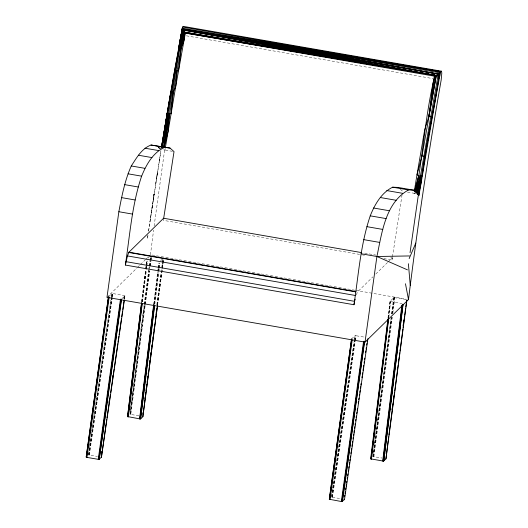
<?xml version="1.0" encoding="UTF-8"?>
<svg xmlns="http://www.w3.org/2000/svg" width="528" height="528" viewBox="0 0 528 528"><rect width="100%" height="100%" fill="white"/><g stroke="black" fill="none" stroke-linecap="round" stroke-linejoin="round"><path stroke-width="0.4" stroke-dasharray="2.64 1.98" d="M163.607 218.242L163.37 220.348L361.178 254.674M383.876 258.614L391.987 260.02L392.225 257.915L388.978 257.354M141.709 301.534L145.629 269.716M145.728 268.897L146.837 259.921M141.748 301.633L145.669 269.815M145.768 269.003L146.876 260.027M142.019 301.752L145.939 269.933M146.038 269.122L147.14 260.146M142.217 301.805L146.137 269.993M146.236 269.174L146.54 266.726M146.639 265.907L147.246 261.017M142.448 301.851L146.368 270.039M146.467 269.221L146.771 266.772M146.87 265.954L147.47 261.063M153.668 304.636L157.687 271.999M157.786 271.181L158.09 268.739M158.189 267.92L158.789 263.023M154.004 303.851L157.925 272.032M158.024 271.22L158.327 268.772M158.426 267.953L159.034 263.063M154.242 303.877L158.162 272.059M158.261 271.24L158.565 268.792M158.664 267.98L159.265 263.083M154.631 303.871L158.552 272.052M158.651 271.24L158.954 268.792M159.053 267.973L159.661 263.076M154.737 304.63L158.756 271.993M158.862 271.174L159.159 268.732M159.258 267.914L159.865 263.017M387.928 318.43L390.04 301.297L393.934 297.561L406.19 299.567M388.337 317.83L390.04 301.297M388.542 317.889L390.35 301.514M388.872 317.117L390.548 301.567M150.46 254.753L153.589 230.083M154.123 226.01L164.815 148.711M130.033 411.998L144.131 305.171M144.236 304.352L148.757 270.105M148.863 269.287L149.186 266.845M149.299 266.026L150.48 257.057M130.027 413.563L144.335 305.111M144.441 304.293L148.962 270.046M149.068 269.227L149.391 266.785M149.503 265.967L150.143 261.076M150.256 260.258L150.685 256.997M129.914 414.381L130.31 414.381L144.731 305.105M144.837 304.293L149.246 270.857M149.893 265.967L150.539 261.07M150.645 260.258L151.074 256.997M130.31 414.381L144.962 305.131M145.068 304.313L149.483 270.877M150.13 265.987L150.777 261.096M150.883 260.278L151.312 257.017M138.871 415.84L130.786 414.434L145.2 305.164M145.312 304.346L149.721 270.917M150.368 266.02L151.015 261.129M151.12 260.311L151.549 257.05M156.842 304.682L161.04 272.877M161.687 267.986L162.334 263.089M162.439 262.277L162.868 259.017M157.073 304.729L161.271 272.923M162.129 266.402L162.558 263.135M162.67 262.324L163.099 259.063M157.271 304.781L161.469 272.976M161.581 272.164L162.01 268.904M162.116 268.085L163.297 259.116M157.542 304.9L162.281 269.016M162.386 268.204L163.568 259.235M157.582 304.999L162.314 269.122M162.426 268.303L163.073 263.413M163.178 262.601L163.607 259.334M372.814 456.628L391.109 318.001M391.644 313.922L393.796 297.614M391.241 317.948L372.946 456.575L381.975 458.027M391.783 313.87L393.934 297.561M373.197 456.555L391.598 317.117M392.027 313.85L394.185 297.541M373.527 456.575L391.928 317.13M392.357 313.87L394.515 297.561M373.89 456.621L392.291 317.176M392.825 313.097L394.871 297.607M148.612 230.848L160.895 150.823L149.906 221.839M153.813 195.875L154.07 194.02L153.971 194.641M151.972 208.111L152.288 205.88M147.985 235.019L147.411 238.973L148.012 234.914M148.533 231.31L154.07 194.02L152.896 201.934M88.4 454.212L88.994 450.133M89.113 449.315L89.588 446.054M89.707 445.236L91.021 436.26M91.139 435.448L111.256 297.554M111.375 296.736L112.055 293.416L124.978 295.68L121.552 299.105M111.461 297.495L88.486 454.964L97.436 456.423M111.58 296.677L112.055 293.416M88.876 454.964L111.85 297.495M111.976 296.677L112.451 293.41M89.113 454.984L112.088 297.515M112.207 296.696L112.682 293.436M89.351 455.024L112.325 297.548M112.451 296.729L112.926 293.469M123.763 298.696L124.238 295.436M124.1 298.769L124.575 295.508M124.357 298.855L124.832 295.594M124.502 299.02L124.978 295.68M332.574 489.053L331.386 497.211L340.54 498.61M332.693 488.235L333.168 484.975M333.287 484.156L354.361 339.742M354.479 338.923L355.159 335.603L364.921 337.201M331.591 497.152L354.328 341.312M354.446 340.494L355.159 335.603M331.98 497.152L354.717 341.312M354.836 340.494L355.555 335.597M332.218 497.171L354.955 341.332M355.073 340.514L355.786 335.617M332.455 497.204L355.192 341.365M355.311 340.553L356.03 335.656M391.987 260.02L392.35 257.611M392.476 256.806L402.006 195.235M156.783 176.596L157.436 172.359M155.628 184.048L157.601 171.422M159.218 161.198L159.595 158.849M165.231 148.427L164.967 150.031L163.528 149.82M413.978 193.241L414.817 193.4L415.166 191.803M356.334 294.908L357.568 291.859L372.841 276.903M106.973 297.35L136.943 267.993M137.531 267.419L139.88 265.115M140.468 264.541L145.167 259.934M145.754 259.36L148.698 256.483M108.425 296.828L111.85 293.476M148.012 258.053L149.081 257.004M160.604 260.858L162.215 259.281M375.778 274.025L387.526 262.515M388.113 261.941L392.225 257.915M351.529 339.016L354.955 335.663M186.377 35.812L433.059 78.619M172.517 151.345L164.967 150.031L163.548 149.312M407.497 192.119L415.483 193.505M364.657 253.13L376.009 255.103M361.99 254.813L364.419 255.235M152.084 255.037L354.948 290.242M355.76 290.38L406.065 299.112M390.779 301.613L402.098 303.58M414.817 193.4L415.721 193.618M159.977 147.761L162.109 148.995M158.393 147.035L160.354 148.375M158.314 147.206L160.189 148.718M400.303 189.347L402.64 191.275M158.149 147.266L159.298 148.309M158.156 147.325L159.304 148.408"/><path stroke-width="0.79" d="M439.712 76.309L439.745 72.765L441.448 71.181L441.811 73.036L441.17 80.025C428.413 152.902 417.536 226.103 408.5 299.534L365.02 342.124L106.973 297.35L118.853 211.721C121.79 196.198 124.799 180.47 131.281 165.964C136.541 157.984 141.57 148.606 151.015 145.015L170.016 148.058L174.022 151.602L163.614 218.737M441.448 71.181L183.401 26.4C181.005 27.397 183.374 30.664 184.127 32.069L177.124 70.534L175.745 86.288L165.363 147.629M415.853 192.806C422.783 156.539 424.948 119.632 432.986 83.543L434.326 76.296L436.293 75.57L439.745 72.765L182.655 29.106L174.643 70.184L161.542 146.711M167.607 113.249L161.858 147.299L167.165 113.144L161.502 147.444L169.858 97.403L182.497 27.02L440.629 71.636L182.655 29.106L167.607 113.249L162.664 147.279L179.936 48.266L184.127 32.069L436.293 75.57L428.947 116.054L424.736 129.499L416.995 174.788L418.658 175.811L421.502 176.187L421.054 182.688L418.572 194.693L424.835 156.374L439.118 76.085L184.727 32.571L181.104 48.437L178.53 70.778L177.124 70.534L173.329 92.07L171.032 113.876L167.165 113.144L170.861 91.654L173.329 92.07L175.745 86.288L185.335 33.079L184.127 32.069L182.846 29.746L438.266 74.072L439.118 76.085L435.158 101.152L419.001 195.235L418.486 194.027L413.813 190.172L397.973 187.42L392.654 187.189C381.421 192.74 374.715 204.58 370.24 215.84C360.525 244.53 358.505 274.982 353.978 304.729L125.36 265.056C129.888 235.31 131.908 204.857 141.623 176.167C146.197 164.809 152.955 152.572 164.597 147.378L170.016 148.058M417.424 193.294L438.266 74.072L182.655 29.106L440.543 71.795C434.254 106.597 426.848 141.154 422.136 176.22M141.511 303.164L127.538 416.566L139.597 418.856L140.672 418.849L142.837 416.717L157.476 305.818M127.578 416.671L141.649 302.452M127.849 416.79L141.814 303.382M128.047 416.843L142.019 303.442M128.278 416.889L142.25 303.488M139.597 418.856L153.668 304.636M139.834 418.889L153.905 304.669M140.072 418.909L154.037 305.507M140.461 418.909L154.433 305.501M140.672 418.849L154.638 305.441M406.923 299.818L385.942 458.905L383.387 461.102L370.682 458.858L387.869 319.348M370.953 458.977L388.139 319.466M371.151 459.03L388.436 318.701M371.382 459.076L388.667 318.747M382.701 461.043L401.894 305.21M383.057 461.089L402.257 305.257M383.387 461.102L402.686 304.458M383.638 461.083L402.937 304.438M383.777 461.03L403.069 304.385M431.759 116.609L428.947 116.054L432.986 83.543L434.907 76.263L436.28 75.583L422.004 155.938L416.995 174.788L414.242 191.638M183.869 31.799L179.936 48.266L183.242 30.565L179.078 48.173L182.866 29.806L184.939 32.947L183.995 40.339L181.104 48.437L178.616 48.16L182.417 27.911L179.408 43.791M142.857 414.051L143.068 412.421M143.392 409.979L143.609 408.342M144.362 402.64L144.685 400.191M144.903 398.561L145.114 396.931M145.438 394.482L145.655 392.852M145.979 390.403L146.296 387.961M146.513 386.331L146.731 384.694M147.055 382.252L147.266 380.622M147.589 378.173L147.807 376.543M148.13 374.095L148.342 372.464M149.206 365.944L149.417 364.313M149.635 362.677L149.959 360.235M150.17 358.604L150.388 356.974M150.711 354.526L151.034 352.077M151.246 350.447L151.463 348.817M151.787 346.368L152.005 344.738M152.321 342.296L152.539 340.659M152.863 338.217L153.08 336.587M153.397 334.138L153.615 332.508M153.938 330.059L154.156 328.429M154.48 325.981L154.691 324.35M155.443 318.641L155.767 316.199M155.984 314.569L156.308 312.121M156.519 310.49L156.737 308.86M142.837 416.717L157.436 305.712M386.186 453.763L386.404 452.133M387.262 445.612L387.479 443.982M391.994 409.728L392.212 408.098M392.535 405.656L392.753 404.019M393.611 397.498L393.829 395.868M397.267 369.772L397.485 368.141M398.343 361.621L398.561 359.984M403.082 325.736L403.293 324.106M403.616 321.658L403.834 320.027M388.166 440.801L385.942 458.905M388.377 439.171L388.7 436.729M388.918 435.098L393.439 400.844M393.65 399.214L394.515 392.693M394.726 391.063L398.171 364.967M398.389 363.337L399.247 356.809M399.465 355.179L399.788 352.737M400 351.1L402.904 329.083M403.121 327.452L404.521 316.853M404.738 315.223L405.596 308.702M405.814 307.065L406.672 300.544M163.858 147.391L168.458 113.414M108.425 296.828L86.189 457.07L86.929 457.393L98.723 459.413L101.409 457.307L124.384 299.831M86.229 457.175L108.464 296.934M86.5 457.294L108.623 297.865M86.929 457.393L109.164 297.152M98.248 459.36L120.483 299.112M98.723 459.413L120.846 299.983M99.112 459.413L121.235 299.983M99.317 459.353L121.44 299.924M351.529 339.016L329.294 499.257L341.827 501.6L344.513 499.495L367.93 338.653M329.333 499.363L351.569 339.121M329.604 499.481L351.839 339.233M330.033 499.58L352.156 340.151M341.352 501.541L363.587 341.299M341.827 501.6L364.063 341.359M342.217 501.6L364.34 342.17M342.421 501.534L364.544 342.111M365.02 342.124L376.9 256.502C381.955 232.96 385.216 202.95 408.5 189.935L413.813 190.172M410.051 252.622L418.486 194.027L417.014 193.776M101.6 452.978L101.838 451.348M105.29 427.687L105.527 426.05M108.979 402.389L109.217 400.759M112.669 377.098L112.906 375.467M101.409 457.307L106.735 419.608M106.973 417.978L110.425 394.317M110.669 392.687L114.121 369.026M114.358 367.396L117.81 343.728M118.048 342.098L118.879 336.389M119.117 334.759L121.499 318.437M121.737 316.807L122.569 311.098M122.806 309.461L124.12 300.485M344.56 496.822L344.797 495.191M345.035 493.561L345.272 491.924M345.635 489.482L345.873 487.846M346.111 486.215L346.348 484.585M346.586 482.955L346.823 481.318M347.18 478.876L347.417 477.239M347.655 475.609L347.893 473.979M348.249 471.53L348.493 469.9M348.731 468.263L348.968 466.633M349.325 464.185L349.562 462.554M349.8 460.924L350.038 459.294M350.275 457.657L350.513 456.027M350.869 453.578L351.107 451.948M351.344 450.318L351.582 448.681M351.945 446.239L352.183 444.602M352.42 442.972L352.658 441.342M353.014 438.893L353.252 437.263M353.489 435.626L353.727 433.996M353.965 432.366L354.202 430.736M354.559 428.287L354.803 426.657M355.04 425.02L355.278 423.39M355.634 420.941L355.872 419.311M356.11 417.681L356.347 416.044M356.704 413.602L356.941 411.965M357.179 410.335L357.416 408.705M358.255 402.989L358.492 401.359M358.73 399.729L358.967 398.099M359.324 395.65L359.561 394.02M359.799 392.383L360.037 390.753M360.393 388.304L360.631 386.674M360.868 385.044L361.112 383.414M361.944 377.698L362.182 376.068M362.419 374.438L362.657 372.801M363.013 370.359L363.251 368.722M363.488 367.092L363.726 365.462M364.082 363.013L364.327 361.383M364.564 359.746L364.802 358.116M365.633 352.407L365.871 350.777M366.109 349.14L366.346 347.51M366.703 345.061L366.94 343.431M367.178 341.801L367.422 340.164M428.947 116.054L434.907 76.263L184.939 32.947M164.003 147.418L173.329 92.07M163.931 147.404L169.62 113.632L168.003 131.578L164.175 147.451M125.36 265.056L127.459 255.922L128.951 252.186L163.607 218.242L361.416 252.569M353.978 304.729L354.605 301.33L125.987 261.657M439.745 72.765L439.118 76.085L438.339 74.012L182.655 29.106M178.616 48.16L182.391 28.208L440.629 71.636M417.608 194.185L421.502 176.187L417.292 194.08M415.338 191.004L418.658 175.811L414.401 191.657M416.467 192.984L420.288 176.048L416.117 192.086M354.79 300.61L355.159 299.178M409.167 258.581L415.793 243.078M425.594 155.575L424.835 156.374L422.004 155.938M434.326 76.296L436.28 75.583L185.335 33.079M361.053 253.75L376.9 256.502L409.55 255.941M174.643 70.184L177.124 70.534M417.028 193.842L418.486 194.027L419.001 195.235M184.127 32.069L436.451 75.451L182.846 29.746M151.015 145.015L164.597 147.378M392.654 187.189L408.5 189.935M144.962 148.203L158.545 150.559M386.753 190.568L402.6 193.321M138.356 155.219L151.939 157.575M380.338 197.531L396.178 200.284M131.281 165.964L144.863 168.32M373.481 207.992L389.327 210.745M128.04 173.811L141.623 176.167M370.24 215.84L386.08 218.585M124.714 184.642L138.296 186.998M366.914 226.67L382.76 229.423M121.572 197.624L135.155 199.98M363.772 239.653L379.619 242.398M118.853 211.721L132.436 214.084M128.951 252.186L355.951 291.575M128.746 252.476L355.74 291.872M127.459 255.922L355.271 295.456M183.044 30.129L436.451 75.451M142.329 416.447L142.804 416.618M344.005 499.217L344.513 499.495M376.9 256.502L407.484 269.861M405.458 283.747L408.5 299.534M408.401 263.736L410.249 285.457"/></g></svg>
